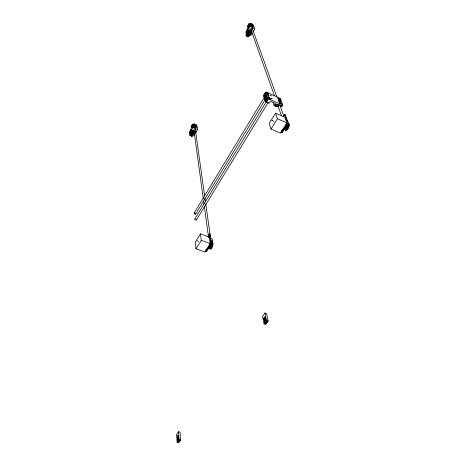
<?xml version="1.0" encoding="UTF-8"?>
<svg xmlns="http://www.w3.org/2000/svg" width="466" height="466" viewBox="0 0 466 466"><rect width="100%" height="100%" fill="white"/><g stroke="black" fill="none" stroke-linecap="round" stroke-linejoin="round"><path stroke-width="0.7" d="M285.664 128.103C289.893 130.049 285.32 126.758 285.396 128.371M266.034 323.503C265.498 321.284 269.033 320.381 266.034 323.503C262.812 322.967 265.923 320.69 266.564 320.497L264.979 313.059L266.587 313.595L268.183 321.033L265.678 324.441L264.053 323.911L262.509 316.449L264.979 313.059M212.578 244.021L212.484 244.347L212.537 243.398L210.871 242.873M252.525 25.484C252.863 23.696 252.17 25.234 250.801 23.737L252.537 24.529L251.063 23.743M212.554 244.312C208.628 241.703 212.63 244.906 212.537 243.398M194.532 124.847C196.035 124.626 196.757 126.135 194.52 124.923L195.842 125.482M193.681 132.07L192.359 131.563L192.266 131.086L193.588 131.628L191.922 131.051L193.681 132.018L192.359 131.523M248.972 31.729L250.324 32.649L248.99 31.385M287.149 124.107C289.485 126.251 289.2 123.414 287.539 123.478M197.101 240.928C197.351 240.38 196.815 241.138 198.44 241.446M211.203 247.924L209.659 247.178L211.348 247.726L212.42 245.151L210.801 244.405M208.611 248.145L210.364 248.681L211.133 248.034L209.403 247.656L209.514 247.37L211.127 248.017M247.44 32.346L247.213 33.127M196.122 131.191L195.965 131.866M193.728 133.078C194.444 133.666 194.415 130.649 193.728 133.078L194.718 133.492M178.28 436.508C177.668 433.124 176.626 441.069 178.28 436.508L178.565 437.044M177.633 439.974C179.224 439.24 177.884 436.275 177.47 439.123C177.057 441.366 182.119 438.867 178.816 441.966L177.563 441.646L177.068 442.316L178.577 442.7L180.558 440.009L180.074 432.11L178.583 431.726L176.626 434.411L177.068 442.316M178.653 436.607L178.612 435.914L177.948 435.681M195.784 125.814L194.52 124.946M211.721 243.019L212.193 242.838L212.525 243.345L210.871 242.67M190.145 132.158L190.687 130.497L190.076 131.878M177.395 437.72L177.767 437.819L177.814 436.689L178.49 435.762M177.511 439.817C177.727 441.29 178.921 436.578 178.07 437.772M192.353 131.581L193.664 132.373L192.347 131.709M248.99 31.531L250.376 32.218L248.99 31.455M208.931 248.063C212.1 248.244 209.618 249.421 209.84 248.162M282.198 129.962L281.843 130.771L281.878 130.113M195.86 125.302L194.538 124.772M284.062 129.327L284.499 129.024L286.439 129.734L285.606 130.031L285.157 129.315M286.514 129.729C280.544 127.224 290.365 132.268 284.738 129.088M178.373 436.817L178.268 436.409L178.21 437.236M247.766 36.208L247.953 36.482M288.821 124.993L288.559 126.129L288.786 125.337M177.563 441.646C177.4 439.84 178.589 440.044 179.043 439.624L178.583 431.726M178.816 441.966L179.259 440.353M212.31 245.57L210.731 245L210.824 244.667M193.582 132.81L192.231 132.391L193.524 133.06L193.617 132.653L192.312 132L193.629 132.577M211.407 247.65L211.552 247.37M212.269 245.553C212.345 244.895 210.294 244.516 210.877 243.992M288.623 125.61L286.986 124.952M212.49 244.807L212.362 245.128L212.548 244.4L210.97 243.858M286.736 125.756C289.083 128.028 289.071 125.272 286.771 125.657M208.558 237.433L208.867 236.722L208.791 237.38M206.496 249.048L206.1 249.665M252.584 25.129L251.209 24.378L252.595 25.03M284.778 129.059C285.437 127.538 287.959 130.428 287.924 127.701C287.4 128.698 285.268 126.968 286.765 125.977M285.279 128.593L285.215 128.476M287.854 123.723L288.652 123.939M264.671 94.132L266.348 92.07L279.699 98.128L280.503 98.786L282.705 104.78L281.86 106.475L280.748 106.702A1.456 1.27 -22.2 0 0 279.472 105.293A1.456 1.27 -22.2 0 0 277.905 106.656L276.408 106.056L277.544 104.227L281.569 106.038L281.062 106.848M212.17 246.013L210.591 245.442L210.807 244.737M251.162 24.739L252.496 25.624L251.122 24.925M264.968 317.148L265.032 318.255L264.408 319.35C263.348 319.472 263.966 317.532 264.542 317.136L265.37 317.282L264.775 317.049M263.983 319.332L264.385 319.466L264.321 318.354L265.177 317.183M264.397 321.313C265.276 322.233 263.342 319.763 264.956 319.105L265.9 319.519L265.189 319.024M264.799 321.447L264.892 319.874L265.789 319.257M264.583 321.412L265.288 320.695L265.498 319.385M288.757 125.389C286.753 122.797 285.879 127.329 288.437 126.717M195.796 125.738L194.415 125.488M248.96 31.805L250.283 32.824M192.074 132.932L193.361 133.596L193.553 132.956M194.404 125.511L195.72 126.082M265.568 98.938L266.173 97.755M286.404 126.845L286.561 126.484L288.169 127.387L288.285 127.067L286.613 126.368M285.046 128.832C287.464 130.998 288.07 127.498 285.419 128.272M195.644 126.362L194.392 125.564L194.217 126.14M250.12 33.401L250.271 32.888L248.926 32.02M252.543 27.273L252.397 26.871M248.302 30.907L248.151 31.426M248.238 26.877L248.71 24.972L248.017 26.376L248.943 25.63L248.25 27.034L249.281 27.378M280.748 106.702L280.631 106.312A1.456 1.27 -22.2 0 0 280.509 105.578M287.033 125.039C286.229 125.884 289.613 125.75 288.268 127.148M194.538 131.511L194.52 132.018M191.992 126.601L191.753 127.614L192.353 126.548L191.602 126.723L192.213 125.476L191.975 126.496M251.104 24.989C255.281 26.579 247.778 24.337 252.49 25.659M252.368 26.084L250.929 25.589M208.995 247.994L210.702 248.489L209.158 247.906M248.85 32.346L248.762 32.643A2.307 0.641 -65.1 0 1 248.5 33.319L248.623 33.039L249.992 33.762M195.563 126.612L195.324 127.241M246.502 34.402L246.712 33.738M192.231 132.373C191.444 133.631 195.58 133.631 192.143 132.694M195.458 126.903L194.159 126.292L195.545 126.659M192.173 132.612L193.506 133.136M288.087 127.55L286.415 126.816M284.65 114.56L285.204 114.805L287.965 122.372L287.365 124.643L282.582 132.152L281.394 132.699L280.835 132.455L282.023 131.907L286.806 124.399L287.406 122.127L284.65 114.56L283.142 116.96M190.955 132.624L190.745 133.637L192.598 130.346L193.926 130.899M195.633 126.397L194.316 125.826L195.598 126.513M285.11 128.756L286.98 129.286M211.814 246.893L210.248 246.304L210.387 245.99M205.745 203.834L211.261 242.897L210.655 245.046L206.735 251.197L205.873 251.355L205.349 251.162L206.211 251.005L210.125 244.86L210.731 242.704L209.496 233.862L210.02 234.054M250.143 33.331C246.648 32.02 251.57 33.237 250.021 34.898L251.058 35.399L252.421 32.999M209.187 247.871L210.912 248.203M250.149 33.313L248.827 32.422M252.182 26.603L250.725 26.119L252.112 26.783L252.257 26.422L250.912 25.624L252.263 26.405M190.373 133.789L190.542 133.288M212.543 244.423L212.502 244.726M252.298 26.3L250.918 25.618M249.922 33.942L248.582 33.15M190.477 133.48L191.794 134.027L189.749 133.224L189.569 131.779L191.415 128.494L191.159 126.531L192.487 124.16L193.477 124.579L193.745 126.531L196.396 127.643L196.116 125.686L197.101 126.1L197.596 129.49L195.452 133.259M193.145 134.161L193 134.476L191.747 133.759M194.2 126.187L195.528 126.717M192.004 133.474L190.687 132.927L193.233 133.94L192.027 133.066M211.954 246.572L210.376 246.007L210.702 245.11M264.653 319.094L265.276 318.849L265.434 318.395L265.032 318.255M194.159 126.292L195.493 126.822M193.949 126.816C195.848 127.037 194.677 127.969 194.077 126.519M246.73 33.703L246.858 33.377M265.259 95.408L265.043 96.171L265.422 95.478M265.201 95.728C265.672 93.258 263.552 97.516 265.125 95.879M265.404 95.664L265.189 96.083M266.185 98.186L266.115 98.862M266.342 98.262L266.098 98.827M190.553 133.259L191.87 133.812L190.641 133.031M191.945 133.282L191.829 133.573M251.908 30.931L251.256 31.933L251.762 30.517M190.99 129.734C190.472 131.977 192.213 127.929 190.99 129.734L191.986 130.148M252.17 26.644L250.871 25.752M248.017 34.164A2.05 0.571 -65.1 0 0 248.256 33.692C252.729 36.004 245.599 31.869 249.84 34.129M264.793 97.545L265.754 95.955L265.521 97.505L264.956 98.046L264.793 97.545L265.276 98.192L265.841 97.65L265.521 97.505M265.113 97.691L265.509 96.648L265.189 96.503M193.145 134.144L190.6 133.136L191.916 133.69M192.213 125.383L191.788 126.088M249.351 35.101L248.063 34.251L248.308 33.773A2.307 0.641 -65.1 0 1 247.929 34.455L249.263 35.253L248.005 34.356M288.611 124.189L287.015 123.292M212.548 243.631C207.521 241.837 215.851 244.341 210.632 242.291M288.71 125.773L287.021 125.063M286.34 123.7L285.868 124.189M250.72 26.125L252.112 26.789M211.081 242.501L211.127 242.402A0.967 0.763 -8.1 0 0 210.842 241.685M194.293 134.458L193.343 134.371L193.629 133.422M248.582 25.135L248.023 25.88L248.728 24.442M209.549 247.429L210.218 246.368L211.78 246.974M210.993 243.141L210.917 243.438L212.578 243.957M191.567 131.686L191.316 132.128M195.609 128.016L195.842 127.002L195.51 127.317M192.668 135.111L191.322 134.592L192.72 135.018L192.936 134.616L191.555 134.167M250.446 32.736C251.407 30.739 250.935 33.96 250.3 33.261M191.468 134.336L191.509 134.255A2.091 0.559 -67.7 0 0 192.225 131.459M248.122 34.146L249.473 34.892M247.743 34.787L249.065 35.556L249.252 35.27M265.078 95.74L265.276 95.332L265.038 96.002M195.499 127.224L195.755 126.571A2.085 0.559 -67.6 0 1 195.51 127.253M191.485 134.301L192.837 134.808M253.102 31.799L254.803 28.805L253.778 26.009L252.741 25.508L253.329 27.121L250.557 25.77L249.98 24.168L248.943 23.661L247.394 26.428L247.953 28.042L245.798 31.869L246.199 33.063L247.242 33.564L249.409 29.731L251.634 30.803M193.145 125.168L193.477 124.579M189.749 133.224L192.947 127.55L192.487 124.16M246.199 33.063L249.933 26.445L248.943 23.661M191.415 134.424L191.38 134.488A2.091 0.559 -67.7 0 1 190.652 135.239M285.623 128.167L286.345 126.956L288.023 127.69M247.295 35.381C251.133 36.616 246.031 36.127 247.562 35.049A2.307 0.641 -65.1 0 0 247.772 34.7L247.883 34.571M193.506 132.74L194.433 131.103M250.533 32.061L251.459 30.43M194.386 135.146L193.39 134.732L194.631 132.548M250.021 34.898L251.879 31.618M210.545 245.57C214.826 246.368 209.479 246.788 210.556 245.553M285.233 129.321L285.297 129.729M191.293 134.645L192.615 135.192L191.322 134.592M210.312 248.495L208.419 248.081M248.227 33.936L249.642 34.566M263.674 95.938L263.663 95.588A1.753 0.583 -65.7 0 1 264.298 93.8A1.753 0.583 -65.7 0 1 265.247 92.961L267.076 98.437A1.777 0.6 -65.7 0 1 266.435 100.254A1.777 0.6 -65.7 0 1 265.463 101.093L263.674 95.938L264.006 96.06M265.381 93.113L267.402 98.582A1.777 0.6 -65.7 0 1 266.756 100.4A1.777 0.6 -65.7 0 1 265.789 101.239L265.329 100.936M265.713 93.235L265.568 93.107A1.753 0.583 -65.7 0 0 264.618 93.946M194.141 213.113L264.566 96.846M195.673 214.051L265.119 99.747M249.141 35.439L247.813 34.682M267.053 98.105L267.385 98.227M194.817 219.037L266.243 101.827M266.074 92.093L268.597 98.728L266.692 101.844L266.202 101.996L265.771 100.697M196.372 219.987L267.95 102.875M276.361 104.04L274.876 105.98L274.066 105.619L275.447 103.376L270.519 101.163L269.098 103.295L266.202 101.996L266.004 101.367L267.729 98.542L268.195 98.396M275.418 105.724L276.396 104.134L276.717 104.279M275.627 106.236L276.763 104.407L276.443 104.267L275.505 105.881M275.493 105.951L276.443 104.267M276.682 104.18L275.523 106.079M277.544 104.227L276.198 106.574L275.33 105.526M200.479 233.856L195.26 242.238L195.988 248.827L204.824 251.978L210.154 243.596L209.251 237.054L200.479 233.856L201.277 240.386L195.988 248.827M275.575 113.145L269.214 123.374L271.02 129.041L280.404 133.119L286.91 122.884L284.883 117.281L275.575 113.145L277.486 118.719L286.91 122.884M277.579 104.337L281.4 106.056L282.157 104.838L282.705 104.78M281.971 105.409L281.86 106.475M271.02 129.041L277.486 118.719M192.569 135.274C192.516 136.369 189.08 134.103 192.05 135.915M207.609 236.856L209.496 233.862M285.204 114.805L284.872 115.329L287.027 120.612L286.759 121.038M284.883 115.871L285.151 115.451M211.593 242.687L212.519 241.231L212.152 238.65L210.416 238.015M287.353 123.694L288.105 122.511L287.295 120.292M288.617 124.02L287.044 123.175M248.891 30.15L248.594 30.54A2.994 0.827 -65.1 0 1 248.238 33.441A2.994 0.827 -65.1 0 1 246.17 35.969A2.994 0.827 -65.1 0 1 246.689 32.841M195.842 132.117L195.51 132.431M209.945 246.764L209.834 247.062L211.413 247.627M247.539 35.084L248.949 35.719L247.487 35.148M191.077 134.965L192.452 135.449L191.025 135.035M189.907 132.006L189.866 132.932M265.935 99.054L266.202 98.74M264.053 323.911L264.682 323.06M212.543 244.091L210.982 243.753M210.189 246.421C209.49 246.648 211.634 247.726 211.756 246.986M246.304 31.921L246.275 32.847M288.769 124.533L287.103 123.548M195.091 130.2C196.407 129.274 193.384 128.354 193.885 129.938L203.322 199.005M192.272 135.682L190.868 135.227M193.204 131.628L193.466 131.546M248.739 35.987L247.364 35.311M287.796 128.121L286.124 127.387M209.35 247.72L210.947 248.267M248.658 36.08L248.372 36.348L246.963 35.696M209.985 246.811L211.576 247.364M250.376 31.973L248.413 31.03L250.37 31.915L248.885 30.995M212.438 244.877L210.906 244.266M288.652 124.311L287.079 123.467M190.798 135.297L192.033 135.932L190.716 135.373M266.307 98.169C265.515 100.155 264.938 97.982 266.302 97.726M249.98 31.606C251.547 31.944 246.118 29.894 249.922 31.624M211.919 246.566L211.82 246.852M286.73 126.018L286.613 126.327M288.407 126.752L288.273 127.061M191.98 135.973L190.151 135.099M248.337 36.371L246.683 35.83M248.256 36.418L246.84 35.777M194.095 124.166L195.813 124.818M212.479 244.72L210.888 244.155M288.827 124.859L287.132 123.764M248.739 30.913L250.201 31.601L248.861 30.972M191.875 136.037L190.198 135.361M248.197 36.453L246.392 35.597L247.778 36.261M287.767 128.138C287.831 128.744 285.338 127.87 286.083 127.393M288 123.688L287.912 123.7A3.856 1.456 -65.9 0 1 289.328 125.302A3.856 1.456 -65.9 0 1 287.085 129.962A3.856 1.456 -65.9 0 1 285.25 129.274M210.376 246.007L210.248 246.304M265.375 94.953L264.694 95.897L264.863 96.398M194.019 124.719A1.858 0.495 -67.6 0 0 193.186 125.919L193.116 125.907A2.085 0.559 -67.6 0 1 194.351 124.486A2.085 0.559 -67.6 0 1 194.025 126.63L195.353 127.177M272.121 120.589L272.26 120.181L272.103 120.583L274.078 121.451M247.994 36.494L246.566 35.818M278.988 101.477L280.94 102.357M279.315 102.374L281.266 103.254M279.478 102.829L281.435 103.708M277.823 98.25L279.757 99.124M277.986 98.687L279.92 99.567M278.307 99.578L280.247 100.452M278.464 100.021L280.404 100.901M278.831 101.029L280.777 101.908M177.703 438.273L178.076 438.372M178.396 438.605L178.775 438.704M177.558 438.687L177.936 438.78M178.309 439.048L178.688 439.141L178.169 439.455M177.47 439.123L177.849 439.217M179.043 439.624L180.558 440.009M177.453 439.52L177.831 439.619M177.989 439.776L178.362 439.875M178.099 439.921L179.358 440.242M178.53 440.131L179.789 440.452M177.907 440.184L179.806 440.62M177.814 440.364L179.072 440.685M177.738 440.568L178.991 440.888M177.668 440.784L178.927 441.104M177.616 441.011L178.874 441.331M177.581 441.232L178.833 441.552M177.558 441.448L178.816 441.768M251.489 29.795C249.496 29.748 252.135 26.725 252.386 29.061M178.239 435.815L178.612 435.914M177.762 435.861L178.14 435.96M178.292 436.112L178.67 436.211M177.581 436.182L177.96 436.281M177.441 436.59L177.814 436.689M177.354 437.026L177.727 437.12M178.047 437.353L178.42 437.452M177.336 437.423L177.709 437.522M177.866 437.673L178.612 437.854M177.884 437.953L178.257 438.052M178.414 438.209L178.793 438.302M264.805 321.942L266.156 322.39M264.735 322.181L266.08 322.629M264.682 322.42L266.034 322.868M264.659 322.653L266.01 323.101M264.653 322.868L266.01 323.317M263.919 318.22L264.321 318.354M264.874 318.715L265.276 318.849M263.843 318.68L264.251 318.814M264.956 319.105L265.358 319.239M263.867 319.07L264.269 319.204M264.705 319.356L265.113 319.495M264.408 319.35L264.81 319.484M265.521 319.775L265.923 319.915M264.49 319.74L264.892 319.874M266.564 320.497L268.183 321.033M265.445 320.235L265.853 320.369L265.696 320.829L265.288 320.695M264.333 320.194L264.735 320.328M265.62 320.975L267.164 321.528M264.257 320.655L264.665 320.789M265.498 320.998L267.239 321.645M265.375 321.062L266.727 321.511M265.067 321.08L267.286 321.802M264.28 321.045L264.682 321.179M265.119 321.319L266.47 321.767M265.003 321.505L266.354 321.948M264.898 321.715L266.243 322.157M264.542 317.136L264.944 317.27M265.078 317.41L265.486 317.544M264.292 317.387L264.7 317.521M265.102 317.8L265.509 317.934M264.076 317.771L264.478 317.905M206.211 251.005L206.735 251.197M201.277 240.386L210.154 243.596M210.125 244.86L210.655 245.046M210.69 245.133L212.28 245.675L212.152 245.996M210.778 240.596L212.519 241.231M210.731 242.704L212.519 243.345M208.954 236.815L209.473 237.002M192.341 131.296L193.646 131.756M193.78 132.839L194.771 133.253M190.081 131.744L191.077 132.158M191.677 133.923L193 134.476M192.184 131.01L193.582 131.622M192.044 130.998L193.623 131.697M194.433 124.16L195.86 125.063M194.538 124.544L195.854 125.028L194.526 124.375M193.087 125.564L194.398 126.111M192.033 125.773L192.86 126.117M191.846 126.688L192.837 127.102M191.87 126.851L192.86 127.265M192.947 127.55L197.596 129.49M191.771 127.113L192.767 127.527M195.842 124.917L194.037 124.206L195.353 124.76M282.023 131.907L282.582 132.152M285.39 128.459L287.062 129.193M284.184 129.245L285.949 130.037L283.87 129.257M287.143 124.218L288.798 125.255L286.806 124.399M287.406 122.127L287.965 122.372M277.905 106.726L277.322 106.178A1.946 1.701 -22.2 0 1 277.357 105.998M268.597 98.728L282.157 104.838M250.586 32.457L251.623 32.958M250.294 32.789L248.908 32.102A2.307 0.641 -65.1 0 1 248.815 32.34M251.191 23.976L252.595 24.785M251.18 24.622L252.566 25.28M248.296 25.42L249.333 25.921M249.933 26.445L254.803 28.805M248.291 26.638L249.327 27.139M251.209 24.116L252.595 24.867M209.816 243.596L209.502 244.318M266.138 97.656L265.76 98.827L266.202 98.215M209.77 248.361L209.747 248.139A3.472 1.2 -70.2 0 0 211.43 248.448A3.472 1.2 -70.2 0 0 213.061 244.003A3.472 1.2 -70.2 0 0 211.675 243.042M252.217 28.385L277.043 97.283M279.996 105.467L283.683 115.702M250.696 28.933L274.462 95.879M278.097 106.126L281.493 115.69M273.029 102.619L274.066 105.619M247.143 33.267L247.242 33.564M264.199 96.707L265.434 100.47M275.301 105.398L275.598 106.306M195.37 129.793L204.638 195.924M204.941 198.079L205.442 201.673M210.009 234.579L210.76 239.938M209.933 235.825L210.119 237.165M210.399 239.175L210.591 240.514M203.613 201.161L204.009 204.038M204.399 206.916L208.424 236.402M193.343 134.371L193.39 134.732M280.503 98.786L280.549 99.538M277.788 106.388L277.788 106.318A1.456 1.27 -22.2 0 1 277.823 106.062M193.32 131.651A2.714 0.734 -67.7 0 1 194.007 132.49A2.714 0.734 -67.7 0 1 192.644 135.792A2.714 0.734 -67.7 0 1 191.59 135.839M193.623 131.983A2.091 0.565 -67.7 0 1 193.629 133.293M193.553 133.556A2.091 0.565 -67.7 0 1 193.18 134.499M192.988 134.872A2.091 0.565 -67.7 0 1 192.021 135.839M190.39 134.878A2.091 0.559 -67.7 0 1 191.043 132.583M191.299 132.111A2.091 0.559 -67.7 0 1 191.625 131.657M192.196 130.864A2.714 0.728 -67.7 0 1 191.462 133.928A2.714 0.728 -67.7 0 1 189.93 135.641A2.714 0.728 -67.7 0 1 190.285 132.996M192.109 131.633A1.858 0.501 -67.7 0 1 192.114 132.466M191.852 133.34A1.858 0.501 -67.7 0 1 191.666 133.789M191.229 134.552A1.858 0.501 -67.7 0 1 190.67 135.024M190.559 134.954A1.858 0.501 -67.7 0 1 190.815 133.253A1.858 0.501 -67.7 0 1 191.841 131.616A1.858 0.495 -67.7 0 1 191.264 133.789A1.858 0.495 -67.7 0 1 190.262 134.855A1.858 0.495 -67.7 0 1 190.489 133.113M209.933 245.763A2.615 0.897 -70.2 0 1 209.275 246.945M209.1 247.161A2.615 0.897 -70.2 0 1 208.762 247.463M210.766 243.968A3.478 1.188 -70.2 0 1 208.069 248.366M195.615 124.655A2.709 0.728 -67.6 0 1 196.233 125.162A2.709 0.728 -67.6 0 1 195.493 127.713M194.351 124.911A1.858 0.495 -67.6 0 1 194.305 125.552M193.192 124.655A2.714 0.722 -67.6 0 1 194.398 124.02A2.714 0.722 -67.6 0 1 193.675 126.95M193.07 125.371A1.858 0.495 -67.6 0 1 193.914 124.55A1.858 0.495 -67.6 0 1 193.862 125.837M249.753 31.904A2.994 0.839 -65.1 0 1 250.755 32.48A2.994 0.839 -65.1 0 1 249.065 36.214A2.994 0.839 -65.1 0 1 247.86 36.092M250.312 33.354A2.307 0.647 -65.1 0 1 249.1 35.771M248.733 36.138A2.307 0.647 -65.1 0 1 248.436 36.272M248.588 31.309A2.307 0.641 -65.1 0 1 248.856 31.478M248.891 31.694A2.307 0.641 -65.1 0 1 248.885 31.88M247.388 35.195A2.307 0.641 -65.1 0 1 247.108 35.439M246.753 35.48A2.307 0.641 -65.1 0 1 246.63 35.037M246.66 34.723A2.307 0.641 -65.1 0 1 247.085 33.36M247.219 33.069A2.307 0.641 -65.1 0 1 247.9 31.909M248.628 32.725A2.05 0.571 -65.1 0 1 248.465 33.203M246.788 35.131A2.05 0.571 -65.1 0 1 248.023 31.909M248.384 31.525A2.05 0.565 -65.1 0 1 247.836 33.68A2.05 0.565 -65.1 0 1 246.59 35.119A2.05 0.565 -65.1 0 1 246.706 33.459M286.91 124.719A3.862 1.445 -65.9 0 1 284.05 129.443M285.856 126.653A2.907 1.089 -65.9 0 1 285.25 127.678M252.217 24.465A2.994 0.833 -65 0 1 253.009 24.739A2.994 0.833 -65 0 1 252.322 27.238M250.492 29.673A2.994 0.833 -65 0 1 250.184 29.603M252.607 25.811A2.307 0.641 -65 0 1 252.368 26.626M251.04 24.185A2.307 0.635 -65 0 1 251.11 24.436M251.11 24.611A2.307 0.635 -65 0 1 250.807 25.875M249.997 24.884A2.307 0.635 -65 0 1 250.458 24.331M250.661 24.174A2.307 0.635 -65 0 1 250.929 24.104M249.98 25.059A2.05 0.565 -65 0 1 250.953 24.477M250.953 25.077A2.05 0.565 -65 0 1 250.691 25.974M249.636 24.36A2.994 0.821 -65 0 1 251.04 23.475A2.994 0.821 -65 0 1 250.463 26.213M249.893 24.547A2.05 0.565 -65 0 1 250.609 24.314A2.05 0.565 -65 0 1 250.347 25.805M268.224 102.433A1.025 0.338 31.5 0 1 267.507 102.351M267.158 102.165A1.025 0.338 31.5 0 1 266.837 101.938M265.94 97.365A1.031 0.344 -65.7 0 1 265.358 98.175M265.107 98.099A1.031 0.344 -65.7 0 1 265.276 97.167A1.031 0.344 -65.7 0 1 265.859 96.357M279.489 103.079A2.382 2.08 -22.2 0 1 280.025 103.248M280.27 103.376A2.382 2.08 -22.2 0 1 280.683 103.714M277.992 98.949A2.353 2.062 -22.5 0 1 278.266 99.013M278.988 99.398A2.353 2.062 -22.5 0 1 279.181 99.578M278.476 100.277A2.365 2.068 -22.4 0 1 279.012 100.446M279.472 100.732A2.365 2.068 -22.4 0 1 279.664 100.912M279 101.734A2.371 2.074 -22.3 0 1 279.274 101.798M279.781 102.025A2.371 2.074 -22.3 0 1 280.188 102.363M278.476 105.205A1.456 1.27 -22.2 0 1 278.726 105.077M279.95 105.071A1.456 1.27 -22.2 0 1 280.276 105.287M196.378 219.707A0.909 0.454 31.4 0 1 195.936 220.115A0.909 0.454 31.4 0 1 194.922 219.515A0.909 0.454 31.4 0 1 195.033 218.909M270.152 99.211A1.002 0.326 31.5 0 1 270.03 99.223M269.412 99.031A1.002 0.326 31.5 0 1 268.498 98.21A1.002 0.326 31.5 0 1 269.249 98.198A1.002 0.326 31.5 0 1 270.228 99.019M195.487 213.48A0.897 0.443 31.2 0 1 195.4 214.185A0.897 0.443 31.2 0 1 194.223 213.562A0.897 0.443 31.2 0 1 194.555 212.991M266.931 93.439A0.99 0.32 31.4 0 1 267.344 93.124A0.99 0.32 31.4 0 1 268.509 94.004A0.99 0.32 31.4 0 1 267.711 94.021M267.496 93.899A0.99 0.32 31.4 0 1 267.239 93.73M212.607 246.479L212.776 246.194L212.607 246.479M272.028 98.611L271.305 98.221L272.028 98.611M271.066 95.833L270.344 95.443L271.066 95.833M269.459 97.452L268.736 97.062L269.459 97.452M268.975 96.054L268.276 95.676L268.975 96.054M268.515 94.674L267.793 94.289L268.515 94.674M178.129 439.007C178.315 440.294 178.723 437.498 178.129 439.007M288.547 127.713L288.769 127.434L288.547 127.713M252.426 25.892L251.034 25.257L252.415 25.933M246.531 31.187C246.858 32.573 247.696 28.519 246.531 31.187M247.411 29.632C247.737 31.018 248.57 26.964 247.411 29.632M265.544 320.229C264.909 321.971 265.096 319.047 265.544 320.229M264.688 318.243C264.502 319.967 265.667 317.096 264.688 318.243M195.4 127.061L194.077 126.507L195.405 127.055M192.056 133.346L190.74 132.798L192.056 133.358M247.854 33.651L246.928 33.214L247.848 33.663M267.181 93.375A1.014 0.326 31.4 0 0 268.643 93.951A1.014 0.326 31.4 0 0 267.513 92.915A1.014 0.326 31.4 0 0 267.181 93.375M268.876 98.373A1.031 0.332 31.5 0 0 270.35 98.949A1.031 0.332 31.5 0 0 269.208 97.901A1.031 0.332 31.5 0 0 268.876 98.373"/></g></svg>
